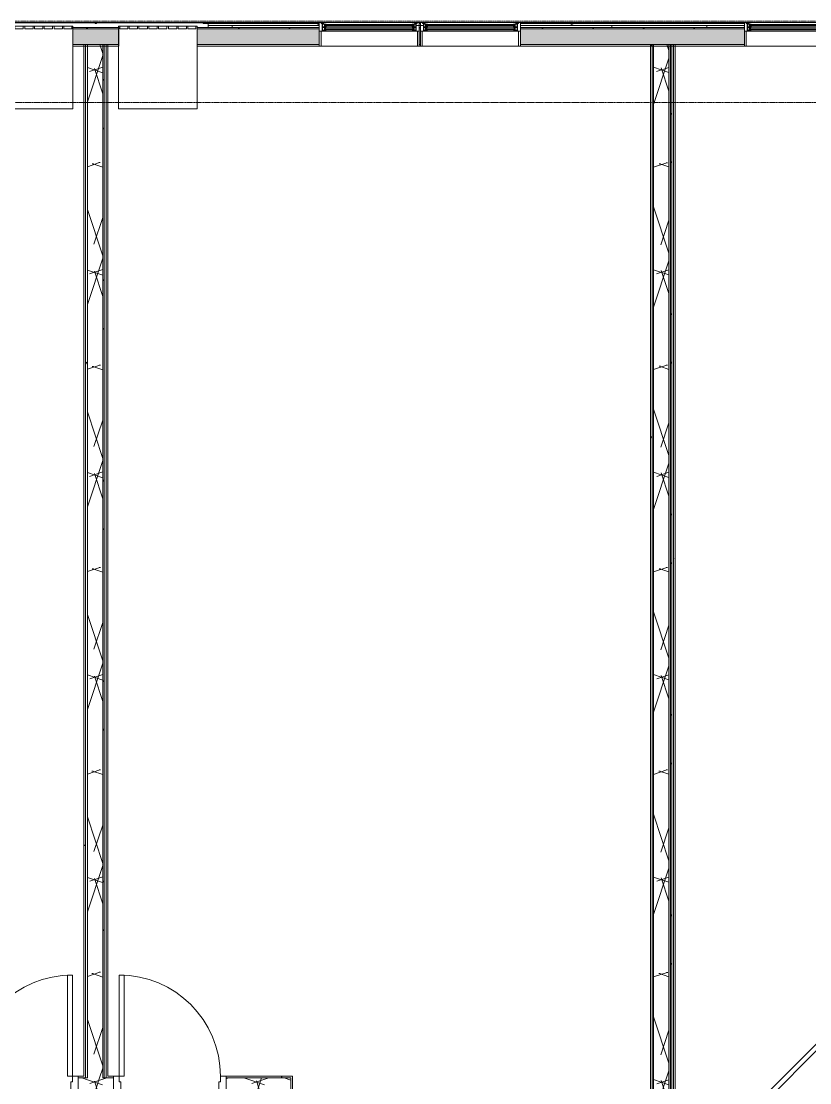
# Model space of a CAD drawing. Header units: metres. Extents: x -104 to 1975, y 9767 to 12269.
# Drawn here: x 1144.3 to 1424.7, y 10473.8 to 10851.4 of the extents above; entities that cross this region are included whole.
import ezdxf

# ---------------------------------------------------------------- set-up
doc = ezdxf.new("R2010")
doc.units = ezdxf.units.M
for name, pattern in [('Dash', [0.25, 0.125, -0.125]), ('Dash 1_16_', [0.125, 0.0625, -0.0625]), ('Double Dash 3_8_', [1, 0.375, -0.125, 0.125, -0.125, 0.125, -0.125])]:
    doc.linetypes.add(name, pattern=pattern)
for name, color, linetype, lineweight in [('0-2', 7, 'Continuous', 9), ('0-3', 10, 'Double Dash 3_8_', 15), ('A-DETL-GENF-HDLN-1', 7, 'Dash', 9), ('A-DETL-GENF-HDLN-2', 1, 'Continuous', 9), ('A-DOOR', 31, 'Continuous', 9), ('A-DOOR-FRAM', 31, 'Continuous', 9), ('A-GENM-1', 7, 'Continuous', 9), ('A-GLAZ', 151, 'Continuous', 9), ('A-GLAZ-1', 7, 'Continuous', 9), ('A-WALL', 113, 'Continuous', 9), ('A-WALL-1', 7, 'Continuous', 9), ('A-WALL-PATT-1', 8, 'Continuous', 9), ('A-WALL-PATT-2', 253, 'Continuous', 9), ('A-WALL-PATT-3', 7, 'Continuous', 9), ('A-WALL-PATT-5', 111, 'Continuous', 9), ('C-PROP-LINE-2', 10, 'Dash 1_16_', 15), ('I-WALL', 2, 'Continuous', 9), ('I-WALL-1', 1, 'Continuous', 5)]:
    doc.layers.add(name, color=color, linetype=linetype, lineweight=lineweight)
pattern_1 = [(0, (3885.564, 0), (115.2, 28.8), [4.752, -81.648, 4.752, -81.648, -460.8]), (0, (3885.564, 0), (115.2, 28.8), [-172.8, 4.752, -168.048, 4.752, -81.648, -201.6]), (0, (3885.564, 0), (115.2, 28.8), [-432, 4.752, -52.848, 4.752, -139.248]), (120, (3928.764, 14.4), (-82.54153, 85.36613), [4.752, -81.648, 4.752, -81.648, -460.8]), (120, (3928.764, 14.4), (-82.54153, 85.36613), [-172.8, 4.752, -168.048, 4.752, -81.648, -201.6]), (120, (3928.764, 14.4), (-82.54153, 85.36613), [-432, 4.752, -52.848, 4.752, -139.248]), (240, (3943.164, 72), (-32.65847, -114.16613), [4.752, -81.648, 4.752, -81.648, -460.8]), (240, (3943.164, 72), (-32.65847, -114.16613), [-172.8, 4.752, -168.048, 4.752, -81.648, -201.6]), (240, (3943.164, 72), (-32.65847, -114.16613), [-432, 4.752, -52.848, 4.752, -139.248])]
pattern_2 = [(161.57, (3887.364, 1.8), (-14.4010124, -0.0012439), [0, -102.456, 11.376, 0]), (18.43, (3883.764, 1.8), (-14.4010124, 0.0012439), [0, -102.456, 11.376, 0]), (108.43, (3887.364, 1.8), (7.1973965, -36.003153), [34.146, -79.686]), (71.57, (3883.764, 1.8), (7.1973965, 36.003153), [34.146, -79.686])]
pattern_3 = [(45, (3885.564, 0), (-35.63818, 35.63818), []), (45, (3885.564, 54), (-35.63818, 35.63818), [])]

# ---------------------------------------------------------------- blocks, each defined once
blk = doc.blocks.new('HOLLOW METAL - UNIT DOOR-2191977-KEY PLAN - 2ND FLOOR')
at = {"layer": 'A-DOOR'}
for p, q in [((16.25, -3.875), (18, -3.875)), ((16.25, -39.875), (16.25, -3.875)), ((18, -3.875), (18, -39.875)), ((18, -39.875), (16.25, -39.875))]:
    blk.add_line(p, q, dxfattribs=at)
blk.add_arc((18, -3.875), 36, 180, 270, dxfattribs=at)
at = {"layer": 'A-DOOR-FRAM'}
for p, q in [((-20, 4.125), (-18, 4.125)), ((-20, -3.875), (-20, 4.125)), ((-18, 4.125), (-18, 2.1875)), ((18, 4.125), (20, 4.125)), ((18, 2.1875), (18, 4.125)), ((20, 4.125), (20, -3.875)), ((-18, 2.1875), (-17.375, 2.1875)), ((-17.375, 2.1875), (-17.375, -1.9375)), ((17.375, 2.1875), (18, 2.1875)), ((17.375, -1.9375), (17.375, 2.1875)), ((-18, -1.9375), (-18, -3.875)), ((-17.375, -1.9375), (-18, -1.9375)), ((18, -1.9375), (17.375, -1.9375)), ((18, -3.875), (18, -1.9375)), ((-18, -3.875), (-20, -3.875)), ((20, -3.875), (18, -3.875))]:
    blk.add_line(p, q, dxfattribs=at)
blk = doc.blocks.new('HOLLOW METAL - UNIT DOOR-2191978-KEY PLAN - 2ND FLOOR')
at = {"layer": 'A-DOOR'}
for p, q in [((18, 39.875), (16.25, 39.875)), ((16.25, 39.875), (16.25, 3.875)), ((18, 3.875), (18, 39.875)), ((16.25, 3.875), (18, 3.875))]:
    blk.add_line(p, q, dxfattribs=at)
blk.add_arc((18, 3.875), 36, 90, 180, dxfattribs=at)
at = {"layer": 'A-DOOR-FRAM'}
for p, q in [((-18, 3.875), (-20, 3.875)), ((-20, 3.875), (-20, -4.125)), ((-18, 1.9375), (-18, 3.875)), ((18, 3.875), (18, 1.9375)), ((20, 3.875), (18, 3.875)), ((20, -4.125), (20, 3.875)), ((-17.375, 1.9375), (-18, 1.9375)), ((-17.375, -2.1875), (-17.375, 1.9375)), ((18, 1.9375), (17.375, 1.9375)), ((17.375, 1.9375), (17.375, -2.1875)), ((-18, -4.125), (-18, -2.1875)), ((-18, -2.1875), (-17.375, -2.1875)), ((17.375, -2.1875), (18, -2.1875)), ((18, -2.1875), (18, -4.125)), ((-20, -4.125), (-18, -4.125)), ((18, -4.125), (20, -4.125))]:
    blk.add_line(p, q, dxfattribs=at)
blk = doc.blocks.new('Perforated Panel at Magic-Pak - hvac panel - 3rd floor-2505075-KEY PLAN - 2ND FLOOR')
at = {"layer": 'A-GLAZ-1'}
for p, q in [((-19.01, 4.19), (19.01, 4.19)), ((-19.01, 4.12), (-19.01, 4.19)), ((19.01, 4.12), (-19.01, 4.12)), ((19.01, 4.19), (19.01, 4.12))]:
    blk.add_line(p, q, dxfattribs=at)
blk = doc.blocks.new('Window-Double_Hung-Marvin-Essential - ESDH3066 - 2nd Floor-3357214-KEY PLAN - 2ND FLOOR')
at = {"layer": 'A-DETL-GENF-HDLN-1'}
blk.add_line((16.1, 4.22), (-16.5, 4.22), dxfattribs=at)
at = {"layer": 'A-DETL-GENF-HDLN-2'}
for p, q in [((-17.75, 4.28), (-17.16, 4.28)), ((-17.75, 4.28), (-17.75, 1.19)), ((-17.08, 3.87), (-17.16, 4.28)), ((-17.08, 3.87), (-16.19, 3.87)), ((-16.85, 4.25), (-16.85, 3.87)), ((-16.3, 4.25), (-16.85, 4.25)), ((-16.38, 3.87), (-16.38, 3.77)), ((-16.3, 4.01), (-16.3, 4.25)), ((-16.18, 4.01), (-16.3, 4.01)), ((-16.19, 3.97), (-16.1, 3.97)), ((-16.19, 3.87), (-16.19, 3.97)), ((-16.18, 4.22), (-16.1, 4.22)), ((-16.18, 4.22), (-16.18, 4.01)), ((-16.1, 3.97), (-16.1, 4.22)), ((16.18, 4.22), (16.1, 4.22)), ((16.1, 3.97), (16.1, 4.22)), ((16.19, 3.97), (16.1, 3.97)), ((16.18, 4.22), (16.18, 4.01)), ((16.18, 4.01), (16.3, 4.01)), ((16.19, 3.87), (16.19, 3.97)), ((17.08, 3.87), (16.19, 3.87)), ((16.3, 4.01), (16.3, 4.25)), ((16.3, 4.25), (16.85, 4.25)), ((16.38, 3.87), (16.38, 3.77)), ((16.85, 4.25), (16.85, 3.87)), ((17.08, 3.87), (17.16, 4.28)), ((17.75, 4.28), (17.16, 4.28)), ((17.75, 4.28), (17.75, 1.19)), ((-19.25, 3.23), (-19.25, 3.19)), ((-17.75, 3.23), (-19.25, 3.23)), ((-19.25, 3.19), (-17.9, 3.19)), ((-17.9, 3.19), (-17.9, 3.08)), ((-17.9, 3.08), (-17.75, 3.08)), ((-16.72, 1.19), (-17.75, 1.19)), ((-17.12, 1.16), (-17.12, -4.19)), ((-16.38, 3.77), (-16.72, 3.77)), ((-16.72, 3.77), (-16.72, 1.19)), ((-15.34, 3.69), (-16.56, 3.69)), ((-16.56, 2.75), (-16.56, 3.69)), ((-16.56, 2.75), (-15.34, 2.75)), ((-15.34, 2.47), (-16.56, 2.47)), ((-16.56, 1.53), (-16.56, 2.47)), ((-16.56, 1.53), (-15.34, 1.53)), ((-15.94, 2.87), (-15.94, 3.59)), ((-15.94, 3.59), (-15.28, 3.59)), ((-15.28, 2.87), (-15.94, 2.87)), ((-15.94, 1.65), (-15.94, 2.37)), ((-15.94, 2.37), (-15.28, 2.37)), ((-15.28, 1.65), (-15.94, 1.65)), ((-15.84, 2.88), (-15.84, 3.57)), ((-15.84, 1.66), (-15.84, 2.35)), ((-15.54, 3.01), (-15.54, 3.45)), ((-15.54, 1.79), (-15.54, 2.23)), ((-15.34, 3.69), (-15.28, 3.63)), ((-15.34, 2.75), (-15.28, 2.81)), ((-15.34, 2.47), (-15.28, 2.41)), ((-15.34, 1.53), (-15.28, 1.59)), ((-15.28, 3.59), (-15.28, 3.63)), ((-15.28, 2.81), (-15.28, 2.87)), ((-15.28, 2.37), (-15.28, 2.41)), ((-15.28, 1.59), (-15.28, 1.65)), ((15.34, 3.69), (15.28, 3.63)), ((15.28, 3.59), (15.28, 3.63)), ((15.94, 3.59), (15.28, 3.59)), ((15.28, 2.81), (15.28, 2.87)), ((15.28, 2.87), (15.94, 2.87)), ((15.34, 2.75), (15.28, 2.81)), ((15.34, 2.47), (15.28, 2.41)), ((15.28, 2.37), (15.28, 2.41)), ((15.94, 2.37), (15.28, 2.37)), ((15.28, 1.59), (15.28, 1.65)), ((15.28, 1.65), (15.94, 1.65)), ((15.34, 1.53), (15.28, 1.59)), ((15.34, 3.69), (16.56, 3.69)), ((16.56, 2.75), (15.34, 2.75)), ((15.34, 2.47), (16.56, 2.47)), ((16.56, 1.53), (15.34, 1.53)), ((15.54, 3.01), (15.54, 3.45)), ((15.54, 1.79), (15.54, 2.23)), ((15.84, 2.88), (15.84, 3.57)), ((15.84, 1.66), (15.84, 2.35)), ((15.94, 2.87), (15.94, 3.59)), ((15.94, 1.65), (15.94, 2.37)), ((16.38, 3.77), (16.72, 3.77)), ((16.56, 2.75), (16.56, 3.69)), ((16.56, 1.53), (16.56, 2.47)), ((16.72, 3.77), (16.72, 1.19)), ((16.72, 1.19), (17.75, 1.19)), ((17.12, -4.19), (17.12, 1.16)), ((17.75, 3.23), (19.25, 3.23)), ((17.9, 3.08), (17.75, 3.08)), ((17.9, 3.19), (17.9, 3.08)), ((19.25, 3.19), (17.9, 3.19)), ((19.25, 3.23), (19.25, 3.19)), ((-17.12, -4.19), (-17.75, -4.19)), ((17.12, -4.19), (17.75, -4.19))]:
    blk.add_line(p, q, dxfattribs=at)
at = {"layer": 'A-GLAZ'}
for p, q in [((15.84, 3.57), (-15.84, 3.57)), ((15.84, 3.45), (-15.84, 3.45)), ((15.84, 3.01), (-15.84, 3.01)), ((15.84, 2.88), (-15.84, 2.88)), ((15.84, 2.35), (-15.84, 2.35)), ((15.84, 2.23), (-15.84, 2.23)), ((15.84, 1.79), (-15.84, 1.79)), ((15.84, 1.66), (-15.84, 1.66))]:
    blk.add_line(p, q, dxfattribs=at)
at = {"layer": 'A-GLAZ-1'}
for p, q in [((17.75, 4.28), (-17.75, 4.28)), ((-17.75, 4.28), (-17.75, 1.19)), ((17.75, 1.19), (17.75, 4.28)), ((20.21, 4.25), (17.75, 4.25)), ((17.75, 4.19), (20.21, 4.19)), ((20.21, 4.19), (20.21, 4.25)), ((-17.75, 1.19), (17.75, 1.19)), ((-17.75, 1.16), (-17.75, -4.19)), ((17.75, -4.19), (17.75, 1.16)), ((-17.75, -4.19), (17.75, -4.19))]:
    blk.add_line(p, q, dxfattribs=at)
blk = doc.blocks.new('V-Series_EWC4_SPVU_RFA_2015 - 2ND AND 3RD FLOOR-V4-KEY PLAN - 2ND FLOOR')
at = {"layer": 'A-GENM-1'}
for p, q in [((-3829.54, 11271.13), (-3858.97, 11271.13)), ((-3858.97, 11271.13), (-3858.97, 11270.69)), ((-3858.97, 11267.89), (-3858.97, 11270.69)), ((-3858.97, 11270.69), (-3857.97, 11270.69)), ((-3857.97, 11270.69), (-3857.97, 11267.89)), ((-3829.54, 11243.25), (-3829.54, 11271.13)), ((-3857.97, 11267.89), (-3858.97, 11267.89)), ((-3858.97, 11267.89), (-3858.97, 11267.39)), ((-3858.97, 11264.41), (-3858.97, 11267.39)), ((-3858.97, 11267.39), (-3857.97, 11267.39)), ((-3857.97, 11267.39), (-3857.97, 11264.41)), ((-3857.97, 11264.41), (-3858.97, 11264.41)), ((-3858.97, 11264.41), (-3858.97, 11263.91)), ((-3858.97, 11260.92), (-3858.97, 11263.91)), ((-3858.97, 11263.91), (-3857.97, 11263.91)), ((-3857.97, 11263.91), (-3857.97, 11260.92)), ((-3857.97, 11260.92), (-3858.97, 11260.92)), ((-3858.97, 11260.92), (-3858.97, 11260.42)), ((-3858.97, 11257.44), (-3858.97, 11260.42)), ((-3858.97, 11260.42), (-3857.97, 11260.42)), ((-3857.97, 11260.42), (-3857.97, 11257.44)), ((-3857.97, 11257.44), (-3858.97, 11257.44)), ((-3858.97, 11257.44), (-3858.97, 11256.94)), ((-3858.97, 11253.96), (-3858.97, 11256.94)), ((-3858.97, 11256.94), (-3857.97, 11256.94)), ((-3857.97, 11256.94), (-3857.97, 11253.96)), ((-3857.97, 11253.96), (-3858.97, 11253.96)), ((-3858.97, 11253.96), (-3858.97, 11253.46)), ((-3858.97, 11250.47), (-3858.97, 11253.46)), ((-3858.97, 11253.46), (-3857.97, 11253.46)), ((-3857.97, 11253.46), (-3857.97, 11250.47)), ((-3857.97, 11250.47), (-3858.97, 11250.47)), ((-3858.97, 11250.47), (-3858.97, 11249.97)), ((-3858.97, 11246.99), (-3858.97, 11249.97)), ((-3858.97, 11249.97), (-3857.97, 11249.97)), ((-3857.97, 11249.97), (-3857.97, 11246.99)), ((-3857.97, 11246.99), (-3858.97, 11246.99)), ((-3858.97, 11246.99), (-3858.97, 11246.49)), ((-3858.97, 11243.69), (-3858.97, 11246.49)), ((-3858.97, 11246.49), (-3857.97, 11246.49)), ((-3857.97, 11243.69), (-3858.97, 11243.69)), ((-3858.97, 11243.69), (-3858.97, 11243.25)), ((-3857.97, 11246.49), (-3857.97, 11243.69)), ((-3858.97, 11243.25), (-3829.54, 11243.25))]:
    blk.add_line(p, q, dxfattribs=at)
blk = doc.blocks.new('Window-Double_Hung-Marvin-Essential - ESDH3066 - 2nd Floor-V3-KEY PLAN - 2ND FLOOR')
at = {"layer": 'A-DETL-GENF-HDLN-1'}
blk.add_line((16.1, -4.22), (-16.5, -4.22), dxfattribs=at)
at = {"layer": 'A-DETL-GENF-HDLN-2'}
for p, q in [((-17.12, 4.19), (-17.75, 4.19)), ((-17.12, -1.16), (-17.12, 4.19)), ((17.12, 4.19), (17.75, 4.19)), ((17.12, 4.19), (17.12, -1.16)), ((-19.25, -3.23), (-19.25, -3.19)), ((-19.25, -3.19), (-17.9, -3.19)), ((-17.75, -3.23), (-19.25, -3.23)), ((-17.9, -3.19), (-17.9, -3.08)), ((-17.9, -3.08), (-17.75, -3.08)), ((-16.72, -1.19), (-17.75, -1.19)), ((-17.75, -4.28), (-17.75, -1.19)), ((-16.72, -3.77), (-16.72, -1.19)), ((-16.38, -3.77), (-16.72, -3.77)), ((-16.56, -1.53), (-15.34, -1.53)), ((-16.56, -1.53), (-16.56, -2.47)), ((-15.34, -2.47), (-16.56, -2.47)), ((-16.56, -2.75), (-15.34, -2.75)), ((-16.56, -2.75), (-16.56, -3.69)), ((-15.34, -3.69), (-16.56, -3.69)), ((-16.38, -3.87), (-16.38, -3.77)), ((-15.28, -1.65), (-15.94, -1.65)), ((-15.94, -1.65), (-15.94, -2.37)), ((-15.94, -2.37), (-15.28, -2.37)), ((-15.28, -2.87), (-15.94, -2.87)), ((-15.94, -2.87), (-15.94, -3.59)), ((-15.94, -3.59), (-15.28, -3.59)), ((-15.84, -1.66), (-15.84, -2.35)), ((-15.84, -2.88), (-15.84, -3.57)), ((-15.54, -1.79), (-15.54, -2.23)), ((-15.54, -3.01), (-15.54, -3.45)), ((-15.34, -1.53), (-15.28, -1.59)), ((-15.34, -2.47), (-15.28, -2.41)), ((-15.34, -2.75), (-15.28, -2.81)), ((-15.34, -3.69), (-15.28, -3.63)), ((-15.28, -1.59), (-15.28, -1.65)), ((-15.28, -2.37), (-15.28, -2.41)), ((-15.28, -2.81), (-15.28, -2.87)), ((-15.28, -3.59), (-15.28, -3.63)), ((15.34, -1.53), (15.28, -1.59)), ((15.28, -1.59), (15.28, -1.65)), ((15.28, -1.65), (15.94, -1.65)), ((15.28, -2.37), (15.28, -2.41)), ((15.94, -2.37), (15.28, -2.37)), ((15.34, -2.47), (15.28, -2.41)), ((15.34, -2.75), (15.28, -2.81)), ((15.28, -2.81), (15.28, -2.87)), ((15.28, -2.87), (15.94, -2.87)), ((15.28, -3.59), (15.28, -3.63)), ((15.94, -3.59), (15.28, -3.59)), ((15.34, -3.69), (15.28, -3.63)), ((16.56, -1.53), (15.34, -1.53)), ((15.34, -2.47), (16.56, -2.47)), ((16.56, -2.75), (15.34, -2.75)), ((15.34, -3.69), (16.56, -3.69)), ((15.54, -1.79), (15.54, -2.23)), ((15.54, -3.01), (15.54, -3.45)), ((15.84, -1.66), (15.84, -2.35)), ((15.84, -2.88), (15.84, -3.57)), ((15.94, -1.65), (15.94, -2.37)), ((15.94, -2.87), (15.94, -3.59)), ((16.38, -3.87), (16.38, -3.77)), ((16.38, -3.77), (16.72, -3.77)), ((16.56, -1.53), (16.56, -2.47)), ((16.56, -2.75), (16.56, -3.69)), ((16.72, -3.77), (16.72, -1.19)), ((16.72, -1.19), (17.75, -1.19)), ((17.75, -4.28), (17.75, -1.19)), ((17.9, -3.08), (17.75, -3.08)), ((17.75, -3.23), (19.25, -3.23)), ((17.9, -3.19), (17.9, -3.08)), ((19.25, -3.19), (17.9, -3.19)), ((19.25, -3.23), (19.25, -3.19)), ((-17.75, -4.28), (-17.16, -4.28)), ((-17.08, -3.87), (-17.16, -4.28)), ((-17.08, -3.87), (-16.19, -3.87)), ((-16.85, -4.25), (-16.85, -3.87)), ((-16.3, -4.25), (-16.85, -4.25)), ((-16.18, -4.01), (-16.3, -4.01)), ((-16.3, -4.01), (-16.3, -4.25)), ((-16.19, -3.87), (-16.19, -3.97)), ((-16.19, -3.97), (-16.1, -3.97)), ((-16.18, -4.22), (-16.18, -4.01)), ((-16.18, -4.22), (-16.1, -4.22)), ((-16.1, -3.97), (-16.1, -4.22)), ((16.19, -3.97), (16.1, -3.97)), ((16.1, -3.97), (16.1, -4.22)), ((16.18, -4.22), (16.1, -4.22)), ((16.18, -4.22), (16.18, -4.01)), ((16.18, -4.01), (16.3, -4.01)), ((17.08, -3.87), (16.19, -3.87)), ((16.19, -3.87), (16.19, -3.97)), ((16.3, -4.01), (16.3, -4.25)), ((16.3, -4.25), (16.85, -4.25)), ((16.85, -4.25), (16.85, -3.87)), ((17.08, -3.87), (17.16, -4.28)), ((17.75, -4.28), (17.16, -4.28))]:
    blk.add_line(p, q, dxfattribs=at)
at = {"layer": 'A-GLAZ'}
for p, q in [((15.84, -1.66), (-15.84, -1.66)), ((15.84, -1.79), (-15.84, -1.79)), ((15.84, -2.23), (-15.84, -2.23)), ((15.84, -2.35), (-15.84, -2.35)), ((15.84, -2.88), (-15.84, -2.88)), ((15.84, -3.01), (-15.84, -3.01)), ((15.84, -3.45), (-15.84, -3.45)), ((15.84, -3.57), (-15.84, -3.57))]:
    blk.add_line(p, q, dxfattribs=at)
at = {"layer": 'A-GLAZ-1'}
for p, q in [((-17.75, 4.19), (17.75, 4.19)), ((-17.75, -1.16), (-17.75, 4.19)), ((17.75, 4.19), (17.75, -1.16)), ((-17.75, -1.19), (17.75, -1.19)), ((-17.75, -4.28), (-17.75, -1.19)), ((17.75, -1.19), (17.75, -4.28)), ((17.75, -4.28), (-17.75, -4.28)), ((17.75, -4.19), (20.21, -4.19)), ((20.21, -4.25), (17.75, -4.25)), ((20.21, -4.19), (20.21, -4.25))]:
    blk.add_line(p, q, dxfattribs=at)
blk = doc.blocks.new('Family - ___-2835860-KEY PLAN - 2ND FLOOR')
at = {"layer": 'C-PROP-LINE-2'}
blk.add_line((-2067.92, 10851.39), (-3401.42, 10851.39), dxfattribs=at)
blk = doc.blocks.new('Family - ___-2835903-KEY PLAN - 2ND FLOOR')
at = {"layer": 'C-PROP-LINE-2'}
blk.add_line((-2096.82, 10822.49), (-3400.92, 10822.49), dxfattribs=at)
blk = doc.blocks.new('Family - ___-2835932-KEY PLAN - 2ND FLOOR')
at = {"layer": 'C-PROP-LINE-2'}
blk.add_line((-2067.92, 10851.39), (-3401.42, 10851.39), dxfattribs=at)

msp = doc.modelspace()

# ---------------------------------------------------------------- hatches: boundary and pattern name
at = {"layer": 'A-WALL-PATT-1'}
h = msp.add_hatch(dxfattribs=at)
h.set_pattern_fill('FP_2', color=256, style=0, pattern_type=2)
h.set_pattern_definition([(216.87, (3921.564, 90), (269.999678, 180.000482), [45, -405]), (206.565, (3975.564, 63), (-90.00047, -89.99987), [100.623, -100.623]), (198.435, (3975.564, 18), (-179.999294, -90.00048), [56.921, -227.684])])
h.paths.add_polyline_path([(1808.77, 10849.89), (1816.14, 10849.89), (1816.14, 10850.64), (1782.59, 10850.64), (1782.59, 10849.89), (1805.95, 10849.89)], flags=0)
h.paths.add_polyline_path([(1664.93, 10849.89), (1711.09, 10849.89), (1711.09, 10850.64), (1664.93, 10850.64)], flags=0)
h.paths.add_polyline_path([(1746.59, 10849.89), (1747.09, 10849.89), (1747.09, 10850.64), (1746.59, 10850.64)], flags=0)
h.paths.add_polyline_path([(1561.09, 10849.89), (1593.43, 10849.89), (1593.43, 10850.64), (1552.13, 10850.64), (1552.13, 10849.89), (1559.1, 10849.89)], flags=0)
h.paths.add_polyline_path([(1436.93, 10849.89), (1516.63, 10849.89), (1516.63, 10850.64), (1436.93, 10850.64)], flags=0)
h.paths.add_polyline_path([(674.54, 10849.89), (712.69, 10849.89), (712.69, 10850.64), (673.39, 10850.64), (673.39, 10849.89)], flags=0)
h.paths.add_polyline_path([(748.19, 10849.89), (748.69, 10849.89), (748.69, 10850.64), (748.19, 10850.64)], flags=0)
h.paths.add_polyline_path([(631.62, 10849.89), (631.87, 10849.89), (631.87, 10850.64), (589.73, 10850.64), (589.73, 10849.89), (627.84, 10849.89)], flags=0)
h.paths.add_polyline_path([(784.19, 10849.89), (862.27, 10849.89), (862.27, 10850.64), (784.19, 10850.64)], flags=0)
h.paths.add_polyline_path([(937.73, 10849.89), (1017.43, 10849.89), (1017.43, 10850.64), (937.73, 10850.64)], flags=0)
h.paths.add_polyline_path([(518.23, 10849.89), (518.23, 10850.64), (484.64, 10850.64), (484.64, 10849.89), (514.11, 10849.89)], flags=0)
h.paths.add_polyline_path([(1088.93, 10849.89), (1130.88, 10849.89), (1130.82, 10850.64), (1088.93, 10850.64)], flags=0)
h.paths.add_polyline_path([(1321.79, 10849.89), (1401.43, 10849.89), (1401.43, 10850.64), (1321.79, 10850.64)], flags=0)
h.paths.add_polyline_path([(1286.29, 10849.89), (1286.29, 10850.64), (1285.79, 10850.64), (1285.79, 10849.89)], flags=0)
h.paths.add_polyline_path([(1250.29, 10849.89), (1250.29, 10850.64), (1210.8, 10850.64), (1210.8, 10849.89), (1231.8, 10849.89)], flags=0)
h = msp.add_hatch(dxfattribs=at)
h.set_pattern_fill('FP_1', color=256, style=0, pattern_type=2)
h.set_pattern_definition(pattern_1)
h.paths.add_polyline_path([(1747.09, 10842.51), (1747.09, 10843.14), (1746.59, 10843.14), (1746.59, 10842.51)], flags=0)
h.paths.add_polyline_path([(1805.95, 10842.51), (1808.77, 10842.51), (1808.77, 10843.14), (1782.59, 10843.14), (1782.59, 10842.51), (1803.59, 10842.51)], flags=0)
h.paths.add_polyline_path([(1130.48, 10842.51), (1134.84, 10842.51), (1134.84, 10843.14), (1088.93, 10843.14), (1088.93, 10842.51), (1113.59, 10842.51)], flags=0)
h.paths.add_polyline_path([(1516.63, 10842.51), (1516.63, 10843.14), (1436.93, 10843.14), (1436.93, 10842.51), (1501.99, 10842.51)], flags=0)
h.paths.add_polyline_path([(1552.65, 10842.51), (1593.43, 10842.51), (1593.43, 10843.14), (1552.13, 10843.14), (1552.13, 10842.51)], flags=0)
h.paths.add_polyline_path([(1711.09, 10842.51), (1711.09, 10843.14), (1664.93, 10843.14), (1664.93, 10842.51), (1704.63, 10842.51)], flags=0)
h.paths.add_polyline_path([(1206.84, 10842.51), (1250.29, 10842.51), (1250.29, 10843.14), (1206.84, 10843.14)], flags=0)
h.paths.add_polyline_path([(1285.79, 10842.51), (1286.29, 10842.51), (1286.29, 10843.14), (1285.79, 10843.14)], flags=0)
h.paths.add_polyline_path([(860.29, 10842.51), (865.74, 10842.51), (865.74, 10843.14), (784.19, 10843.14), (784.19, 10842.51), (826.52, 10842.51)], flags=0)
h.paths.add_polyline_path([(893.62, 10842.51), (902.23, 10842.51), (902.23, 10843.14), (893.62, 10843.14)], flags=0)
h.paths.add_polyline_path([(669.12, 10842.51), (676.8, 10842.62), (676.8, 10843.14), (669.12, 10843.14)], flags=0)
h.paths.add_polyline_path([(691.42, 10842.51), (712.69, 10842.51), (712.69, 10843.14), (685.68, 10843.14), (685.68, 10842.51)], flags=0)
h.paths.add_polyline_path([(640.76, 10842.51), (641.24, 10842.51), (641.24, 10843.14), (589.73, 10843.14), (589.73, 10842.51), (623.88, 10842.51)], flags=0)
h.paths.add_polyline_path([(1376.88, 10842.51), (1401.43, 10842.51), (1401.43, 10843.14), (1376.88, 10843.14), (1376.88, 10842.95)], flags=0)
h.paths.add_polyline_path([(1013.64, 10842.51), (1017.43, 10842.51), (1017.43, 10843.14), (973.68, 10843.14), (973.68, 10842.51), (1012.27, 10842.51)], flags=0)
h.paths.add_polyline_path([(964.8, 10842.51), (964.8, 10843.14), (937.73, 10843.14), (937.73, 10842.51), (961.61, 10842.51)], flags=0)
h.paths.add_polyline_path([(1368, 10842.51), (1368, 10843.14), (1321.79, 10843.14), (1321.79, 10842.51)], flags=0)
h.paths.add_polyline_path([(1162.72, 10842.51), (1166.59, 10842.66), (1166.59, 10843.14), (1162.72, 10843.14)], flags=0)
h.paths.add_polyline_path([(1178.97, 10842.51), (1178.97, 10843.14), (1175.09, 10842.99), (1175.09, 10842.51)], flags=0)
h.paths.add_polyline_path([(748.19, 10842.51), (748.69, 10842.51), (748.69, 10843.14), (748.19, 10843.14)], flags=0)
h.paths.add_polyline_path([(484.89, 10842.51), (518.23, 10842.51), (518.23, 10843.14), (483.02, 10843.14), (483.02, 10842.51)], flags=0)
h = msp.add_hatch(dxfattribs=at)
h.set_pattern_fill('FP_23', color=256, style=0, pattern_type=2)
h.set_pattern_definition(pattern_3)
h.paths.add_polyline_path([(1375.63, 10457.54), (1375.63, 10843.14), (1375.13, 10843.14), (1375.13, 10457.54), (1375.34, 10457.54)], flags=0)
at = {"layer": 'A-WALL-PATT-2'}
h = msp.add_hatch(dxfattribs=at)
h.set_pattern_fill('FP_5', color=256, style=0, pattern_type=2)
h.set_pattern_definition(pattern_2)
h.paths.add_polyline_path([(1369.13, 10843.14), (1401.43, 10843.14), (1401.43, 10848.64), (1321.79, 10848.64), (1321.79, 10843.14)], flags=0)
h.paths.add_polyline_path([(1091.15, 10843.14), (1134.84, 10843.14), (1134.84, 10848.64), (1088.93, 10848.64), (1089.09, 10843.14)], flags=0)
h.paths.add_polyline_path([(1809.39, 10843.14), (1809.39, 10848.64), (1782.59, 10848.64), (1782.59, 10843.14), (1808.77, 10843.14)], flags=0)
h.paths.add_polyline_path([(1704.63, 10843.14), (1711.09, 10843.14), (1711.09, 10848.64), (1664.93, 10848.64), (1664.93, 10843.14), (1670.85, 10843.14)], flags=0)
h.paths.add_polyline_path([(1162.72, 10843.14), (1178.97, 10843.14), (1178.97, 10848.64), (1162.72, 10848.64)], flags=0)
h.paths.add_polyline_path([(1206.84, 10843.14), (1250.29, 10843.14), (1250.29, 10848.64), (1206.84, 10848.64)], flags=0)
h.paths.add_polyline_path([(1747.09, 10843.14), (1747.09, 10848.64), (1746.59, 10848.64), (1746.59, 10843.14)], flags=0)
h.paths.add_polyline_path([(1285.79, 10843.14), (1286.29, 10843.14), (1286.29, 10848.64), (1285.79, 10848.64), (1285.79, 10847.86)], flags=0)
h.paths.add_polyline_path([(1501.99, 10843.14), (1516.63, 10843.14), (1516.63, 10848.64), (1436.93, 10848.64), (1436.93, 10843.14)], flags=0)
h.paths.add_polyline_path([(1552.13, 10843.14), (1593.43, 10843.14), (1593.43, 10848.64), (1552.13, 10848.64), (1552.13, 10847.86)], flags=0)
h.paths.add_polyline_path([(1014.02, 10843.14), (1017.43, 10843.14), (1017.43, 10848.64), (937.73, 10848.64), (937.73, 10843.14), (1012.27, 10843.14)], flags=0)
h.paths.add_polyline_path([(902.23, 10843.14), (902.23, 10848.64), (893.62, 10848.64), (893.62, 10843.14), (894.06, 10843.14)], flags=0)
h.paths.add_polyline_path([(691.42, 10843.14), (712.69, 10843.14), (712.69, 10848.64), (669.12, 10848.64), (669.12, 10843.14), (685.68, 10843.14)], flags=0)
h.paths.add_polyline_path([(518.23, 10843.14), (518.23, 10848.64), (481.39, 10848.64), (481.42, 10843.41), (483.02, 10843.29), (483.02, 10843.14), (505.67, 10843.14)], flags=0)
h.paths.add_polyline_path([(591.02, 10843.14), (641.24, 10843.14), (641.24, 10848.64), (589.73, 10848.64), (589.73, 10843.14), (590.15, 10843.14)], flags=0)
h.paths.add_polyline_path([(865.74, 10843.14), (865.74, 10848.64), (784.19, 10848.64), (784.19, 10843.14), (860.29, 10843.14)], flags=0)
h.paths.add_polyline_path([(748.69, 10843.14), (748.69, 10848.64), (748.19, 10848.64), (748.19, 10843.14)], flags=0)
h = msp.add_hatch(dxfattribs=at)
h.set_pattern_fill('FP_4', color=256, style=0, pattern_type=2)
h.set_pattern_definition([(0, (3885.564, 0), (0, 17.993), []), (315, (3885.564, 0), (17.993039, 0), [25.446, -25.446]), (45, (3885.564, 0), (17.993039, 0), [25.446, -25.446])])
h.paths.add_polyline_path([(1096.7, 10848.64), (1134.84, 10848.64), (1134.84, 10849.14), (1088.93, 10849.14), (1088.93, 10848.64)], flags=0)
h.paths.add_polyline_path([(484.89, 10848.64), (518.23, 10848.64), (518.23, 10849.14), (481.89, 10849.07), (481.89, 10848.64)], flags=0)
h.paths.add_polyline_path([(1808.77, 10848.64), (1814.89, 10848.64), (1814.88, 10849.14), (1782.59, 10849.14), (1782.59, 10848.64), (1805.95, 10848.64)], flags=0)
h.paths.add_polyline_path([(589.73, 10848.64), (641.24, 10848.64), (641.24, 10849.14), (589.73, 10849.14)], flags=0)
h.paths.add_polyline_path([(1711.09, 10848.64), (1711.09, 10849.14), (1664.93, 10849.07), (1664.93, 10848.64), (1704.63, 10848.64)], flags=0)
h.paths.add_polyline_path([(1746.59, 10848.64), (1747.09, 10848.64), (1747.09, 10849.14), (1746.59, 10849.14)], flags=0)
h.paths.add_polyline_path([(669.12, 10848.64), (712.69, 10848.64), (712.69, 10849.14), (669.12, 10849.14)], flags=0)
h.paths.add_polyline_path([(748.19, 10848.64), (748.69, 10848.64), (748.69, 10849.14), (748.19, 10849.14)], flags=0)
h.paths.add_polyline_path([(1593.43, 10848.64), (1593.43, 10849.14), (1552.13, 10849.14), (1552.13, 10848.64), (1569.53, 10848.64)], flags=0)
h.paths.add_polyline_path([(784.19, 10848.64), (865.74, 10848.64), (865.74, 10849.14), (784.19, 10849.14)], flags=0)
h.paths.add_polyline_path([(1516.63, 10848.64), (1516.63, 10849.14), (1436.93, 10849.14), (1436.93, 10848.64), (1501.99, 10848.64)], flags=0)
h.paths.add_polyline_path([(893.62, 10848.64), (902.23, 10848.64), (902.23, 10849.14), (893.62, 10849.14)], flags=0)
h.paths.add_polyline_path([(1401.43, 10848.64), (1401.43, 10849.14), (1321.79, 10849.14), (1321.79, 10848.64)], flags=0)
h.paths.add_polyline_path([(961.61, 10848.64), (1017.43, 10848.64), (1017.43, 10849.14), (937.73, 10849.14), (937.73, 10848.64)], flags=0)
h.paths.add_polyline_path([(1286.29, 10848.64), (1286.29, 10849.14), (1285.79, 10849.14), (1285.79, 10848.64)], flags=0)
h.paths.add_polyline_path([(1250.29, 10848.64), (1250.29, 10849.14), (1206.84, 10849.14), (1206.84, 10848.64), (1231.8, 10848.64)], flags=0)
h.paths.add_polyline_path([(1178.97, 10848.64), (1178.97, 10849.14), (1162.72, 10849.14), (1162.72, 10848.64), (1164.25, 10848.64)], flags=0)
h = msp.add_hatch(dxfattribs=at)
h.set_pattern_fill('FP_3', color=256, style=0, pattern_type=2)
h.set_pattern_definition([(0, (3885.564, 0), (0, 33.75), []), (90, (3885.564, 0), (-33.75, 2e-15), [])])
h.paths.add_polyline_path([(1555.03, 10849.14), (1593.43, 10849.14), (1593.43, 10849.89), (1552.13, 10849.89), (1552.13, 10849.14), (1552.65, 10849.14)], flags=0)
h.paths.add_polyline_path([(1088.93, 10849.14), (1130.88, 10849.14), (1130.82, 10849.89), (1088.93, 10849.89), (1088.93, 10849.5)], flags=0)
h.paths.add_polyline_path([(1805.95, 10849.14), (1815.39, 10849.18), (1815.39, 10849.89), (1782.59, 10849.89), (1782.59, 10849.14)], flags=0)
h.paths.add_polyline_path([(1012.27, 10849.14), (1017.43, 10849.14), (1017.43, 10849.89), (937.73, 10849.89), (937.73, 10849.14), (995.38, 10849.14)], flags=0)
h.paths.add_polyline_path([(1711.09, 10849.14), (1711.09, 10849.89), (1664.93, 10849.89), (1664.93, 10849.14), (1704.63, 10849.14)], flags=0)
h.paths.add_polyline_path([(1747.09, 10849.14), (1747.09, 10849.89), (1746.59, 10849.89), (1746.59, 10849.14)], flags=0)
h.paths.add_polyline_path([(1210.8, 10849.14), (1250.29, 10849.14), (1250.29, 10849.89), (1210.8, 10849.89)], flags=0)
h.paths.add_polyline_path([(1285.79, 10849.14), (1286.29, 10849.14), (1286.29, 10849.89), (1285.79, 10849.89)], flags=0)
h.paths.add_polyline_path([(1401.43, 10849.14), (1401.43, 10849.89), (1321.79, 10849.89), (1321.79, 10849.14)], flags=0)
h.paths.add_polyline_path([(1436.93, 10849.14), (1516.63, 10849.14), (1516.63, 10849.89), (1436.93, 10849.89)], flags=0)
h.paths.add_polyline_path([(619.01, 10849.14), (631.87, 10849.14), (631.87, 10849.89), (589.73, 10849.89), (589.73, 10849.14)], flags=0)
h.paths.add_polyline_path([(514.11, 10849.14), (518.23, 10849.14), (518.23, 10849.89), (483.89, 10849.89), (483.89, 10849.14), (505.67, 10849.14)], flags=0)
h.paths.add_polyline_path([(860.29, 10849.14), (862.27, 10849.14), (862.27, 10849.89), (784.19, 10849.89), (784.19, 10849.14), (826.52, 10849.14)], flags=0)
h.paths.add_polyline_path([(673.39, 10849.14), (712.69, 10849.14), (712.69, 10849.89), (673.39, 10849.89)], flags=0)
h.paths.add_polyline_path([(748.19, 10849.14), (748.69, 10849.14), (748.69, 10849.89), (748.19, 10849.89)], flags=0)
h = msp.add_hatch(dxfattribs=at)
h.set_pattern_fill('FP_5', color=256, style=0, pattern_type=2)
h.set_pattern_definition(pattern_2)
h.paths.add_polyline_path([(1374.63, 10457.54), (1374.63, 10457.54), (1374.63, 10843.14), (1369.13, 10843.14), (1369.13, 10457.54)], flags=0)
at = {"layer": 'A-WALL-PATT-3'}
h = msp.add_hatch(dxfattribs=at)
h.set_pattern_fill('FP_1', color=256, style=0, pattern_type=2)
h.set_pattern_definition(pattern_1)
h.paths.add_polyline_path([(1368.63, 10458.16), (1368.63, 10843.14), (1368, 10843.14), (1368, 10458.16)], flags=0)
h = msp.add_hatch(dxfattribs=at)
h.set_pattern_fill('FP_1', color=256, style=0, pattern_type=2)
h.set_pattern_definition(pattern_1)
h.paths.add_polyline_path([(1376.25, 10458.16), (1376.88, 10458.16), (1376.88, 10843.14), (1376.25, 10843.14), (1376.25, 10464.13)], flags=0)
at = {"layer": 'A-WALL-PATT-5'}
h = msp.add_hatch(dxfattribs=at)
h.set_pattern_fill('FP_1', color=256, style=0, pattern_type=2)
h.set_pattern_definition(pattern_1)
h.paths.add_polyline_path([(1166.59, 10475.54), (1167.22, 10475.54), (1167.22, 10843.14), (1166.59, 10843.14), (1166.59, 10476.16)], flags=0)
h = msp.add_hatch(dxfattribs=at)
h.set_pattern_fill('FP_1', color=256, style=0, pattern_type=2)
h.set_pattern_definition(pattern_1)
h.paths.add_polyline_path([(1167.22, 10475.54), (1167.84, 10475.54), (1167.84, 10843.14), (1167.22, 10843.14), (1167.22, 10476.16)], flags=0)
h = msp.add_hatch(dxfattribs=at)
h.set_pattern_fill('FP_5', color=256, style=0, pattern_type=2)
h.set_pattern_definition(pattern_2)
h.paths.add_polyline_path([(1173.34, 10475.54), (1173.34, 10843.14), (1167.84, 10843.14), (1167.84, 10475.54)], flags=0)
h = msp.add_hatch(dxfattribs=at)
h.set_pattern_fill('FP_23', color=256, style=0, pattern_type=2)
h.set_pattern_definition(pattern_3)
h.paths.add_polyline_path([(1173.34, 10475.54), (1173.84, 10475.54), (1173.84, 10843.14), (1173.34, 10843.14), (1173.34, 10476.16)], flags=0)
h = msp.add_hatch(dxfattribs=at)
h.set_pattern_fill('FP_1', color=256, style=0, pattern_type=2)
h.set_pattern_definition(pattern_1)
h.paths.add_polyline_path([(1175.09, 10476.16), (1175.09, 10843.14), (1174.47, 10843.14), (1174.47, 10476.16)], flags=0)
h = msp.add_hatch(dxfattribs=at)
h.set_pattern_fill('FP_5', color=256, style=0, pattern_type=2)
h.set_pattern_definition(pattern_2)
h.paths.add_polyline_path([(1167.84, 10470.04), (1167.84, 10475.54), (1164.53, 10475.54), (1164.53, 10470.04), (1166.59, 10470.04)], flags=0)
h.paths.add_polyline_path([(1109.24, 10470.04), (1124.53, 10470.1), (1124.53, 10475.54), (1108.74, 10475.54), (1108.74, 10470.04)], flags=0)
h = msp.add_hatch(dxfattribs=at)
h.set_pattern_fill('FP_5', color=256, style=0, pattern_type=2)
h.set_pattern_definition(pattern_2)
h.paths.add_polyline_path([(1177.15, 10470.04), (1177.15, 10475.54), (1167.84, 10475.54), (1167.84, 10470.04)], flags=0)
h.paths.add_polyline_path([(1231.8, 10470.04), (1232.94, 10470.04), (1232.94, 10475.54), (1217.15, 10475.54), (1217.15, 10470.04)], flags=0)
h = msp.add_hatch(dxfattribs=at)
h.set_pattern_fill('FP_1', color=256, style=0, pattern_type=2)
h.set_pattern_definition(pattern_1)
h.paths.add_polyline_path([(1177.15, 10475.54), (1177.15, 10476.16), (1174.47, 10476.16), (1174.47, 10475.54), (1175.09, 10475.54)], flags=0)
h.paths.add_polyline_path([(1217.15, 10475.54), (1240.19, 10475.54), (1240.19, 10476.16), (1217.15, 10476.16)], flags=0)
h = msp.add_hatch(dxfattribs=at)
h.set_pattern_fill('FP_5', color=256, style=0, pattern_type=2)
h.set_pattern_definition(pattern_2)
h.paths.add_polyline_path([(1232.94, 10452.04), (1240.19, 10452.04), (1240.19, 10475.54), (1232.94, 10475.54), (1232.94, 10457.54)], flags=0)
at = {"layer": 'I-WALL-1'}
for points in [[(1368.63, 10457.54), (1369.13, 10457.54), (1369.13, 10843.14), (1368.63, 10843.14), (1368.63, 10458.16)], [(1375.13, 10457.54), (1375.13, 10457.54), (1375.13, 10843.14), (1374.63, 10843.14), (1374.63, 10457.54)]]:
    msp.add_hatch(color=256, dxfattribs=at).paths.add_polyline_path(points, flags=0)

# ---------------------------------------------------------------- linework, layer by layer
at = {"layer": 'A-WALL'}
for p, q in [((1167.22, 10843.14), (1167.22, 10475.54)), ((1167.84, 10843.14), (1167.84, 10475.54)), ((1173.34, 10843.14), (1173.34, 10475.54)), ((1173.84, 10843.14), (1173.84, 10475.54)), ((1174.47, 10843.14), (1174.47, 10475.54)), ((1368.63, 10843.14), (1368.63, 10457.54)), ((1369.13, 10843.14), (1369.13, 10457.54)), ((1374.63, 10843.14), (1374.63, 10457.54)), ((1375.13, 10843.14), (1375.13, 10457.54)), ((1375.63, 10843.14), (1375.63, 10457.54)), ((1376.25, 10843.14), (1376.25, 10457.54)), ((1167.84, 10475.54), (1164.53, 10475.54)), ((1173.34, 10475.54), (1177.15, 10475.54)), ((1217.15, 10475.54), (1240.19, 10475.54)), ((1240.19, 10457.54), (1240.19, 10475.54))]:
    msp.add_line(p, q, dxfattribs=at)
at = {"layer": 'A-WALL-1'}
for p, q in [((1171.03, 10850.89), (1170.65, 10850.89)), ((1170.65, 10850.83), (1170.65, 10850.64)), ((1171.03, 10850.64), (1171.03, 10850.83)), ((1247.83, 10850.89), (1209.05, 10850.89)), ((1209.05, 10850.83), (1209.05, 10850.64)), ((1286.29, 10850.89), (1285.79, 10850.89)), ((1401.43, 10850.89), (1324.25, 10850.89)), ((1178.97, 10849.14), (1162.72, 10849.14)), ((1162.72, 10849.14), (1162.72, 10842.51)), ((1178.97, 10848.64), (1162.72, 10848.64)), ((1170.65, 10850.64), (1171.03, 10850.64)), ((1178.97, 10842.51), (1178.97, 10849.14)), ((1210.8, 10849.14), (1206.84, 10849.14)), ((1206.84, 10849.14), (1206.84, 10842.51)), ((1250.29, 10848.64), (1206.84, 10848.64)), ((1209.05, 10850.64), (1210.8, 10850.64)), ((1210.8, 10850.64), (1210.8, 10849.14)), ((1250.29, 10850.64), (1210.8, 10850.64)), ((1250.29, 10849.89), (1210.8, 10849.89)), ((1250.29, 10849.14), (1210.8, 10849.14)), ((1286.29, 10850.64), (1285.79, 10850.64)), ((1286.29, 10849.89), (1285.79, 10849.89)), ((1286.29, 10849.14), (1285.79, 10849.14)), ((1286.29, 10848.64), (1285.79, 10848.64)), ((1401.43, 10850.64), (1321.79, 10850.64)), ((1401.43, 10849.89), (1321.79, 10849.89)), ((1401.43, 10849.14), (1321.79, 10849.14)), ((1401.43, 10848.64), (1321.79, 10848.64)), ((1178.97, 10843.14), (1162.72, 10843.14)), ((1162.72, 10842.51), (1178.97, 10842.51)), ((1250.29, 10843.14), (1206.84, 10843.14)), ((1206.84, 10842.51), (1250.29, 10842.51)), ((1286.29, 10843.14), (1285.79, 10843.14)), ((1285.79, 10842.51), (1286.29, 10842.51)), ((1401.43, 10843.14), (1321.79, 10843.14)), ((1321.79, 10842.51), (1401.43, 10842.51))]:
    msp.add_line(p, q, dxfattribs=at)
at = {"layer": 'I-WALL'}
for p, q in [((1175.09, 10843.14), (1166.59, 10843.14)), ((1166.59, 10843.14), (1166.59, 10476.16)), ((1175.09, 10476.16), (1175.09, 10843.14)), ((1376.88, 10843.14), (1368, 10843.14)), ((1368, 10843.14), (1368, 10458.16)), ((1376.88, 10458.16), (1376.88, 10843.14)), ((1166.59, 10476.16), (1164.53, 10476.16)), ((1177.15, 10476.16), (1175.09, 10476.16)), ((1240.82, 10476.16), (1217.15, 10476.16)), ((1240.82, 10458.16), (1240.82, 10476.16))]:
    msp.add_line(p, q, dxfattribs=at)

# ---------------------------------------------------------------- block references
at = {"layer": '0-2'}
for name, p in [('Perforated Panel at Magic-Pak - hvac panel - 3rd floor-2505075-KEY PLAN - 2ND FLOOR', (1151.64, 10846.7)), ('Perforated Panel at Magic-Pak - hvac panel - 3rd floor-2505075-KEY PLAN - 2ND FLOOR', (1190.04, 10846.7)), ('Window-Double_Hung-Marvin-Essential - ESDH3066 - 2nd Floor-3357214-KEY PLAN - 2ND FLOOR', (1304.04, 10846.7)), ('Window-Double_Hung-Marvin-Essential - ESDH3066 - 2nd Floor-3357214-KEY PLAN - 2ND FLOOR', (1419.18, 10846.7))]:
    msp.add_blockref(name, p, dxfattribs=at)
for name, p, rotation in [('Window-Double_Hung-Marvin-Essential - ESDH3066 - 2nd Floor-V3-KEY PLAN - 2ND FLOOR', (1268.04, 10846.7), 180), ('V-Series_EWC4_SPVU_RFA_2015 - 2ND AND 3RD FLOOR-V4-KEY PLAN - 2ND FLOOR', (-10108.41, 6990.67), 270), ('V-Series_EWC4_SPVU_RFA_2015 - 2ND AND 3RD FLOOR-V4-KEY PLAN - 2ND FLOOR', (-10064.29, 6990.67), 270)]:
    msp.add_blockref(name, p, dxfattribs=dict(at, rotation=rotation))
at = {"layer": '0-3'}
for name in ['Family - ___-2835932-KEY PLAN - 2ND FLOOR', 'Family - ___-2835860-KEY PLAN - 2ND FLOOR', 'Family - ___-2835903-KEY PLAN - 2ND FLOOR']:
    msp.add_blockref(name, (3885.56, 0), dxfattribs=at)
at = {"layer": 'A-DOOR'}
msp.add_blockref('HOLLOW METAL - UNIT DOOR-2191978-KEY PLAN - 2ND FLOOR', (1144.53, 10472.29), dxfattribs=at)
for p, rotation in [((1197.15, 10472.29), 180), ((1413.59, 10448.81), 134.999999999991)]:
    msp.add_blockref('HOLLOW METAL - UNIT DOOR-2191977-KEY PLAN - 2ND FLOOR', p, dxfattribs=dict(at, rotation=rotation))

doc.saveas('drawing.dxf')
